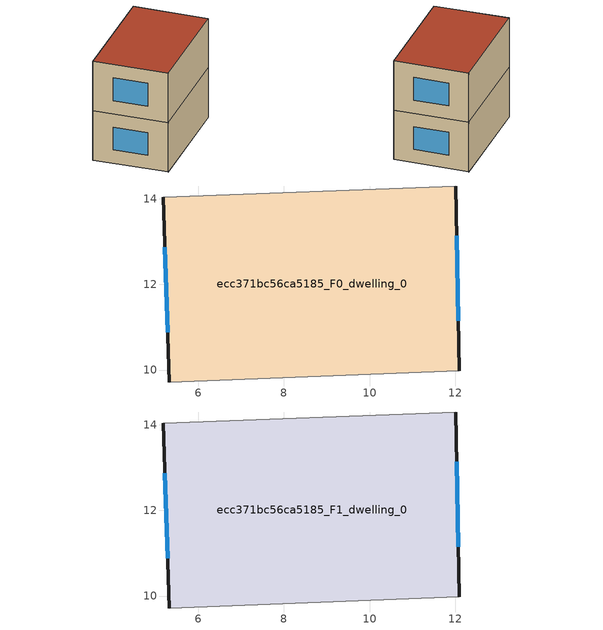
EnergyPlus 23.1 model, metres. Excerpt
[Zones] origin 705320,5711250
ecc371bc56ca5185_F0_dwelling_0
 floor ground (EU_floor_Construction): 12.02,14.3 12.1,9.99 5.32,9.72 5.18,14.04 z0
 wall outside (EU_wall_Construction): 5.18,14.04 5.32,9.72 / 12.1,9.99 12.02,14.3 z0:3
 wall adiabatic (EU_wall_Construction): 12.02,14.3 5.18,14.04 / 5.32,9.72 12.1,9.99 z0:3
 window (EU_Window_Construction): 5.21,12.87 5.28,10.88 / 12.08,11.15 12.04,13.14 z0.81:2.19
ecc371bc56ca5185_F1_dwelling_0
 floor to ecc371bc56ca5185_F0_dwelling_0 (EU_floor_Construction): 12.02,14.3 12.1,9.99 5.32,9.72 5.18,14.04 z3
 wall outside (EU_wall_Construction): 5.18,14.04 5.32,9.72 / 12.1,9.99 12.02,14.3 z3:6
 wall adiabatic (EU_wall_Construction): 12.02,14.3 5.18,14.04 / 5.32,9.72 12.1,9.99 z3:6
 window (EU_Window_Construction): 5.21,12.87 5.28,10.88 / 12.08,11.15 12.04,13.14 z3.81:5.19
 roof outside (EU_roof_Construction): 12.1,9.99 12.02,14.3 5.18,14.04 5.32,9.72 z6
shading: 5.32,9.72 12.1,9.98 / 12.05,14.3 5.18,14.04 z0:6
[Building]
EU S2 Campaign: North Axis=0; Terrain=City; Solar Distribution=FullExterior
[Site:Location]
London: Latitude=51.5; Longitude=-0.5; Time Zone=0; Elevation=25
[SizingPeriod:WeatherFileDays]
AnnualSizingPeriod: Begin Month=1; Begin Day of Month=1; End Month=12; End Day of Month=31; Day of Week for Start Day=Monday; Use Weather File Daylight Saving Period=No; Use Weather File Rain and Snow Indicators=No
[MATERIAL]
EU_InternalMass_Material: Roughness=MediumRough; Thickness=0.1; Conductivity=1; Density=1800; Specific Heat=900; Thermal Absorptance=0.9; Solar Absorptance=0.7; Visible Absorptance=0.7
[MATERIAL:NOMASS] Roughness=MediumRough; Thermal Absorptance=0.9; Solar Absorptance=0.7; Visible Absorptance=0.7
Name | Thermal Resistance
EU_wall_NoMass | 0.555556
EU_roof_NoMass | 0.510204
EU_floor_NoMass | 1.68919
[WINDOWMATERIAL:SIMPLEGLAZINGSYSTEM]
EU_Window_SimpleGlazing: UFactor=3.96; Solar Heat Gain Coefficient=0.85; Visible Transmittance=0.85
[CONSTRUCTION]
EU_wall_Construction: EU_wall_NoMass
EU_roof_Construction: EU_roof_NoMass
EU_floor_Construction: EU_floor_NoMass
EU_Window_Construction: EU_Window_SimpleGlazing
EU_InternalMass_Construction: EU_InternalMass_Material
[ZONE] Type=1; Multiplier=1; Ceiling Height=autocalculate; Volume=88.2905; Floor Area=autocalculate; Part of Total Floor Area=Yes
ecc371bc56ca5185_F0_dwelling_0; ecc371bc56ca5185_F1_dwelling_0
[INTERNALMASS] Construction=EU_InternalMass_Construction; Surface Area=29.4303
Name | Zone or ZoneList
ecc371bc56ca5185_F0_dwelling_0_EU_InternalMass | ecc371bc56ca5185_F0_dwelling_0
ecc371bc56ca5185_F1_dwelling_0_EU_InternalMass | ecc371bc56ca5185_F1_dwelling_0
[OTHEREQUIPMENT] Fuel Type=Electricity; Design Level Calculation Method=Watts/Area; Power per Zone Floor Area=1; Fraction Latent=0; Fraction Radiant=0; Fraction Lost=0; Carbon Dioxide Generation Rate=0; EndUse Subcategory=EU_Step8_InternalGains
Name | Zone or ZoneList or Space or SpaceList | Schedule
EU_Step8_InternalGain_ecc371bc56ca5185_F0_dwelling_0_f000 | ecc371bc56ca5185_F0_dwelling_0 | EU_Step8_GainSchedule_ecc371bc56ca5185_F0_dwelling_0_f000
EU_Step8_InternalGain_ecc371bc56ca5185_F1_dwelling_0_f000 | ecc371bc56ca5185_F1_dwelling_0 | EU_Step8_GainSchedule_ecc371bc56ca5185_F1_dwelling_0_f000
[ZONEVENTILATION:DESIGNFLOWRATE] Schedule=EU_AlwaysOn; Design Flow Rate Calculation Method=AirChanges/Hour; Air Changes per Hour=0.48; Ventilation Type=Natural; Fan Pressure Rise=0; Fan Total Efficiency=1; Constant Term Coefficient=1; Temperature Term Coefficient=0; Velocity Term Coefficient=0; Velocity Squared Term Coefficient=0; Minimum Indoor Temperature=-100; Maximum Indoor Temperature=100; Delta Temperature=-100; Minimum Outdoor Temperature=-100; Maximum Outdoor Temperature=100; Maximum Wind Speed=40
Name | Zone or ZoneList or Space or SpaceList
EU_ConstantAir_ecc371bc56ca5185_F0_dwelling_0 | ecc371bc56ca5185_F0_dwelling_0
EU_ConstantAir_ecc371bc56ca5185_F1_dwelling_0 | ecc371bc56ca5185_F1_dwelling_0
[HVACTEMPLATE:THERMOSTAT] Constant Heating Setpoint=20; Constant Cooling Setpoint=50
EU_HeatOnly_ecc371bc56ca5185_F0_dwelling_0; EU_HeatOnly_ecc371bc56ca5185_F1_dwelling_0
[HVACTEMPLATE:ZONE:IDEALLOADSAIRSYSTEM] System Availability Schedule=EU_AlwaysOn; Maximum Heating Supply Air Temperature=50; Minimum Cooling Supply Air Temperature=13; Maximum Heating Supply Air Humidity Ratio=0.0156; Minimum Cooling Supply Air Humidity Ratio=0.0077; Heating Limit=NoLimit; Cooling Limit=NoLimit; Heating Availability Schedule=EU_AlwaysOn; Cooling Availability Schedule=EU_CoolingOff; Dehumidification Control Type=ConstantSensibleHeatRatio; Cooling Sensible Heat Ratio=0.7; Dehumidification Setpoint=60; Humidification Control Type=None; Humidification Setpoint=30; Outdoor Air Method=None; Outdoor Air Flow Rate per Person=0.00944; Outdoor Air Flow Rate per Zone Floor Area=0; Outdoor Air Flow Rate per Zone=0; Demand Controlled Ventilation Type=None; Outdoor Air Economizer Type=NoEconomizer; Heat Recovery Type=None; Sensible Heat Recovery Effectiveness=0.7; Latent Heat Recovery Effectiveness=0.65
Name | Template Thermostat
ecc371bc56ca5185_F0_dwelling_0 | EU_HeatOnly_ecc371bc56ca5185_F0_dwelling_0
ecc371bc56ca5185_F1_dwelling_0 | EU_HeatOnly_ecc371bc56ca5185_F1_dwelling_0
[SIZING:ZONE] Zone Cooling Design Supply Air Temperature Input Method=SupplyAirTemperature; Zone Cooling Design Supply Air Temperature=13; Zone Heating Design Supply Air Temperature Input Method=SupplyAirTemperature; Zone Heating Design Supply Air Temperature=50; Zone Cooling Design Supply Air Humidity Ratio=0.008; Zone Heating Design Supply Air Humidity Ratio=0.008; Cooling Design Air Flow Method=DesignDay; Cooling Design Air Flow Rate=0; Cooling Minimum Air Flow per Zone Floor Area=0.000762; Cooling Minimum Air Flow=0; Cooling Minimum Air Flow Fraction=0.2; Heating Design Air Flow Method=DesignDay; Heating Design Air Flow Rate=0; Heating Maximum Air Flow per Zone Floor Area=0.002032; Heating Maximum Air Flow=0.141576; Heating Maximum Air Flow Fraction=0.3; Account for Dedicated Outdoor Air System=No; Dedicated Outdoor Air System Control Strategy=NeutralSupplyAir; Dedicated Outdoor Air Low Setpoint Temperature for Design=autosize; Dedicated Outdoor Air High Setpoint Temperature for Design=autosize; Zone Load Sizing Method=Sensible Load Only No Latent Load; Zone Latent Cooling Design Supply Air Humidity Ratio Input Method=HumidityRatioDifference; Zone Cooling Design Supply Air Humidity Ratio Difference=0.005; Zone Latent Heating Design Supply Air Humidity Ratio Input Method=HumidityRatioDifference; Zone Humidification Design Supply Air Humidity Ratio Difference=0.005
ecc371bc56ca5185_F0_dwelling_0; ecc371bc56ca5185_F1_dwelling_0
[SCHEDULE:CONSTANT]
Name | Hourly Value
EU_AlwaysOn | 1
EU_CoolingOff | 0
[SCHEDULE:FILE] Column Number=1; Rows to Skip at Top=0; Number of Hours of Data=8760; Column Separator=Comma; Interpolate to Timestep=No; Minutes per Item=60; Adjust Schedule for Daylight Savings=Yes
Name | File
EU_Step8_GainSchedule_ecc371bc56ca5185_F0_dwelling_0_f000 | ../../schedules/ecc371bc56ca5185/ecc371bc56ca5185_F0_dwelling_0_f000_gain.csv
EU_Step8_GainSchedule_ecc371bc56ca5185_F1_dwelling_0_f000 | ../../schedules/ecc371bc56ca5185/ecc371bc56ca5185_F1_dwelling_0_f000_gain.csv
